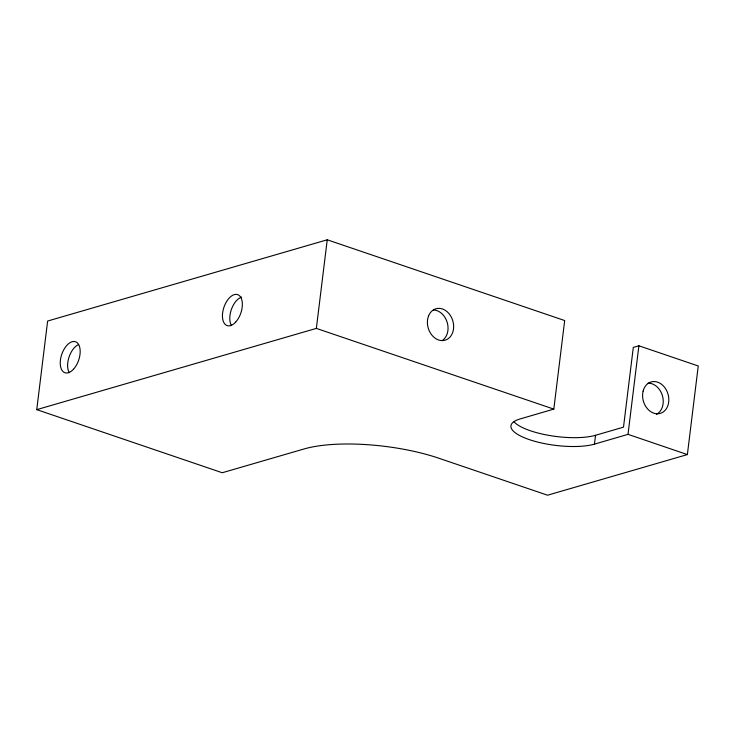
<?xml version="1.0" encoding="UTF-8"?>
<svg xmlns="http://www.w3.org/2000/svg" width="735" height="735" viewBox="0 0 735 735"><rect width="100%" height="100%" fill="white"/><g stroke="black" fill="none" stroke-linecap="round" stroke-linejoin="round"><path stroke-width="1.1" d="M687.372 454.579L547.566 495.206L438.896 458.245A96.873 28.968 7 0 0 304.152 448.938L222.255 472.743L36.75 409.643L47.628 321.039L327.24 239.794L564.682 320.552L553.813 409.11L520.251 418.904A46.774 13.983 7 0 0 529.393 439.64A46.774 13.983 7 0 0 594.459 444.133L628.012 434.348L687.372 454.579L698.25 365.975L638.89 345.79L633.294 347.416L623.5 427.154L595.543 435.285A46.774 13.983 7 0 1 550.377 435.635A46.774 13.983 7 0 1 514.013 421.826M36.75 409.643L316.353 328.398L327.24 239.794M594.459 444.133L595.543 435.285M628.012 434.348L638.89 345.79M316.353 328.398L553.813 409.11M648.123 383.165A16.372 12.817 73.8 0 1 662.547 396.156A16.372 12.817 73.8 0 1 656.428 414.319M433.411 309.977A16.372 12.817 73.8 0 1 447.128 322.169A16.372 12.817 73.8 0 1 442.764 340.186M231.479 325.596A16.372 8.939 -71.2 0 1 231.433 309.316A16.372 8.939 -71.2 0 1 241.65 297.115M69.301 372.719A16.372 8.939 -71.2 0 1 69.026 357.109A16.372 8.939 -71.2 0 1 78.617 344.54M428.468 316.197A16.372 12.817 73.8 0 0 442.047 340.599A16.372 12.817 73.8 0 0 451.051 316.629A16.372 12.817 73.8 0 0 428.468 316.197M643.107 391.149A16.372 12.817 73.8 0 0 658.826 413.695A16.372 12.817 73.8 0 0 665.193 388.144A16.372 12.817 73.8 0 0 643.107 391.149M235.641 322.123A16.372 8.939 -71.2 0 0 238.939 295.268A16.372 8.939 -71.2 0 0 222.613 312.963A16.372 8.939 -71.2 0 0 235.641 322.123M73.463 369.246A16.372 8.939 -71.2 0 0 76.752 342.391A16.372 8.939 -71.2 0 0 60.426 360.086A16.372 8.939 -71.2 0 0 73.463 369.246"/></g></svg>
